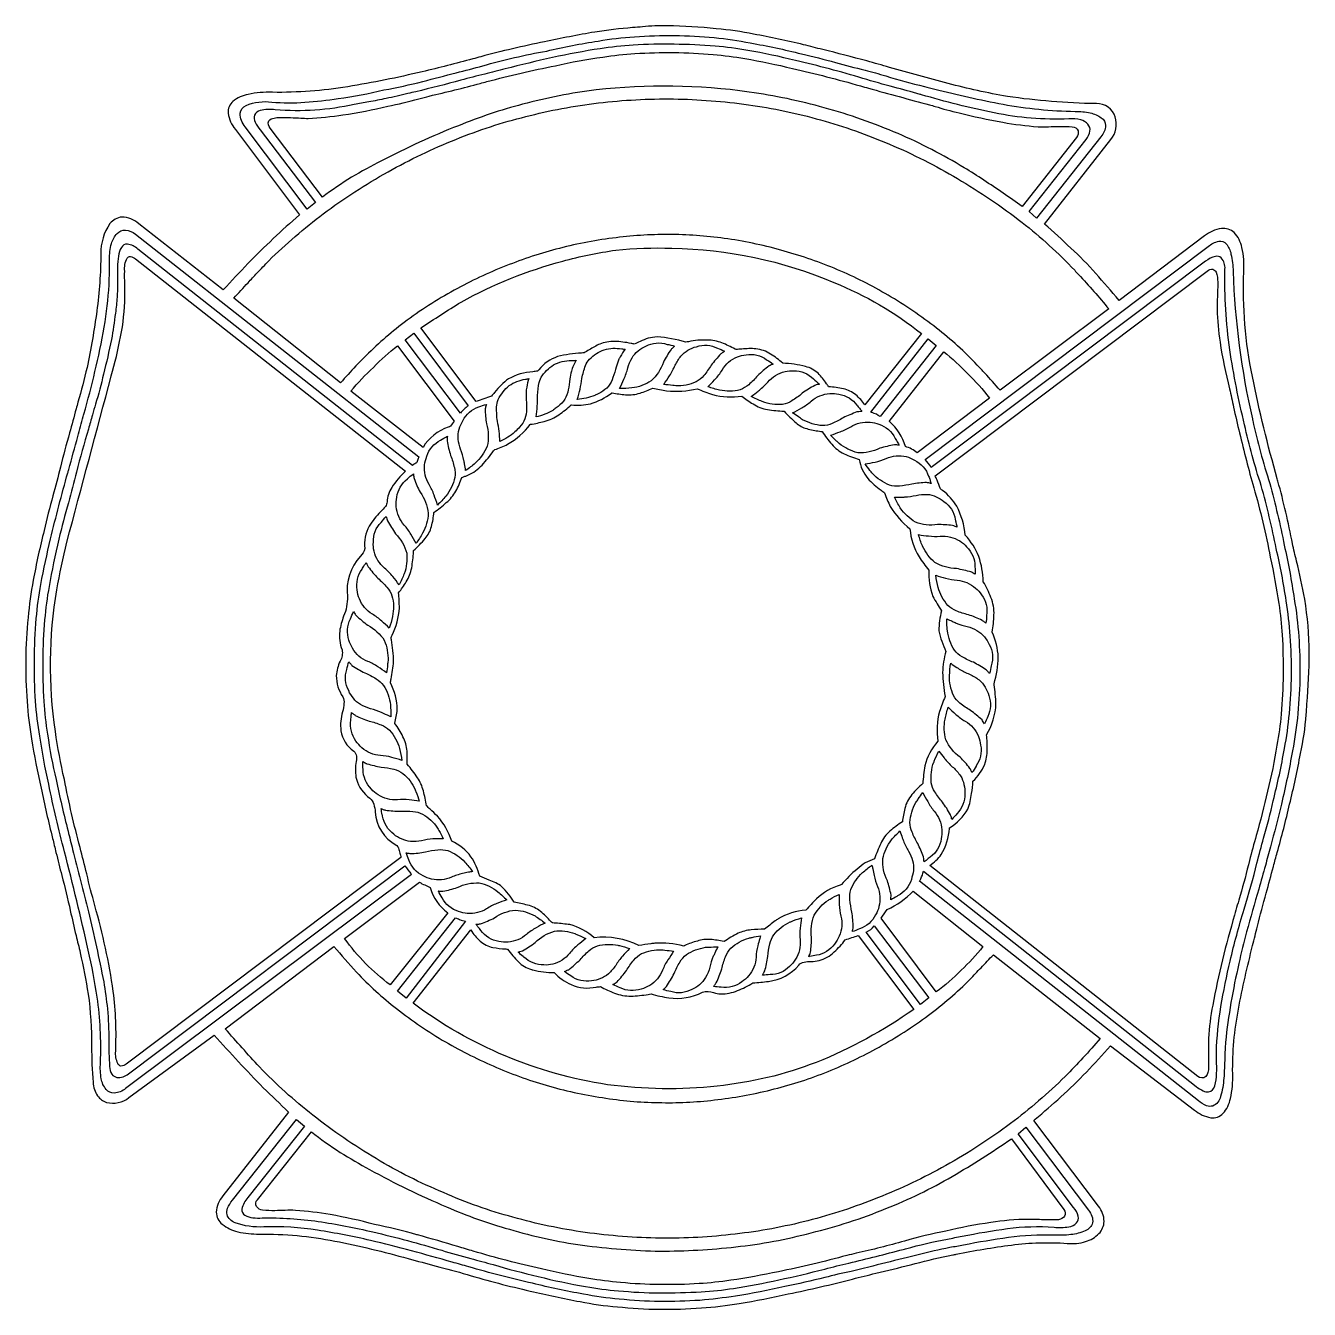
# Model space of a CAD drawing. Extents: x -4 to 118, y -79 to 10.
# Drawn here: x 52.7 to 59.9, y -52.08 to -44.88 of the extents above; entities that cross this region are included whole.
import ezdxf

# ---------------------------------------------------------------- set-up
doc = ezdxf.new("R2010")
doc.units = 0
doc.header["$MEASUREMENT"] = 0

msp = doc.modelspace()

# ---------------------------------------------------------------- linework, layer by layer
for points in [[(59.8747, -48.0966, 0.016819), (59.829, -47.8831, -0.003862), (59.8063, -47.7852, 0.019124), (59.7247, -47.4348, 0.000009), (59.7213, -47.4223, -0.019395), (59.5812, -46.8478, -0.059457), (59.5327, -46.2606, 0.073508), (59.5226, -46.1239, 0.144162), (59.479, -46.0408, 0.223286), (59.4073, -46.0174, 0.133822), (59.3131, -46.0596), (58.8337, -46.4208, 0.00635), (58.7029, -46.2696, 0.024005), (58.5637, -46.1274, 0.004819), (58.4149, -45.9924), (58.7875, -45.519, 0.247701), (58.8123, -45.3919, 0.329427), (58.7071, -45.3174, 0.000004), (58.7022, -45.3172, -0.031211), (58.2073, -45.2772, -0.019978), (57.8745, -45.2044, -0.006652), (57.546, -45.114, 0.001), (57.4189, -45.078, 0.006822), (57.1714, -45.0138, -0.00079), (57.0637, -44.9868, 0.013043), (56.7841, -44.9274, 0.027688), (56.5747, -44.8974, 0.020355), (56.2993, -44.88, 0.026137), (56.1605, -44.8864, -0.003526), (56.1049, -44.8908, 0.016918), (55.8931, -44.916, 0.011478), (55.6111, -44.9706, 0.015778), (55.2541, -45.054, 0.00052), (55.2083, -45.0663, -0.008057), (54.9247, -45.1386, -0.018384), (54.5069, -45.2223, -0.043552), (54.0847, -45.2538, 0.061182), (53.9488, -45.2651, 0.12868), (53.8634, -45.3048, 0.237428), (53.8368, -45.3711, 0.141389), (53.8771, -45.462), (54.2365, -45.9414, 0.010821), (54.0895, -46.0746, 0.014402), (53.9473, -46.2144, 0.004782), (53.8093, -46.3614), (53.3347, -45.9906, 0.184435), (53.24, -45.9534, 0.212439), (53.1738, -45.9905, 0.158532), (53.1223, -46.1592, -0.032461), (53.1, -46.4803, -0.018708), (53.0449, -46.7982, -0.012245), (52.9942, -46.9918, 0.000452), (52.9837, -47.0298, -0.003867), (52.947, -47.1635, 0.008913), (52.8955, -47.3568, -0.010549), (52.8539, -47.5168, 0.015994), (52.8049, -47.7114, 0.018841), (52.7437, -47.9898, 0.024518), (52.7143, -48.2004, 0.025354), (52.7011, -48.4344, 0.023184), (52.7089, -48.6696, 0.026286), (52.7335, -48.8802, 0.018152), (52.7881, -49.1568, 0.013178), (52.8517, -49.4385, -0.001036), (52.8709, -49.5174, 0.003174), (52.9034, -49.6463, -0.009679), (52.9513, -49.8432, 0.009642), (52.9836, -49.9837, -0.005055), (53.0065, -50.0802, -0.013469), (53.0515, -50.3118, -0.034396), (53.0704, -50.6056, 0.01633), (53.0785, -50.8074, 0.134223), (53.104, -50.8827, 0.162989), (53.1542, -50.9193, 0.235108), (53.2795, -50.8926), (53.7589, -50.5428, 0.010858), (54.0331, -50.8374, 0.0033), (54.1759, -50.9736), (53.8069, -51.4441, 0.171731), (53.7694, -51.5354, 0.219419), (53.8036, -51.6033, 0.113569), (53.8904, -51.645, 0.067631), (54.0109, -51.6577, -0.05054), (54.4345, -51.6973, -0.020371), (54.8455, -51.7951, 0.002071), (55.0026, -51.8372, -0.008247), (55.1767, -51.8851, 0.016865), (55.5313, -51.9775, 0.013189), (55.8103, -52.0369, 0.028803), (56.0197, -52.0657, 0.025247), (56.2549, -52.0801, 0.019572), (56.4907, -52.0723, 0.025546), (56.7025, -52.0471, 0.017097), (56.9785, -51.9937, 0.012921), (57.3385, -51.9103, -0.006061), (57.4689, -51.8781, 0.003154), (57.6637, -51.8305, 0.000704), (57.6904, -51.8235, -0.017517), (57.9007, -51.7747, 0.000068), (57.9202, -51.771, -0.016969), (58.23, -51.7193, -0.051611), (58.5427, -51.7105, 0.097189), (58.6462, -51.6999, 0.127917), (58.7204, -51.6556, 0.187962), (58.7497, -51.5867, 0.168864), (58.7185, -51.5023), (58.3561, -51.0205, -0.000012), (58.3635, -51.0141, 0.004655), (58.5073, -50.889, 0.027996), (58.7857, -50.6022), (59.2573, -50.9628, 0.134632), (59.3485, -51.0053, 0.235456), (59.4166, -50.9817, 0.135944), (59.4584, -50.8976, 0.063996), (59.4709, -50.7588, -0.049661), (59.5031, -50.3962, -0.016371), (59.583, -50.0398, 0.001538), (59.6095, -49.9314, -0.005806), (59.6591, -49.7452, 0.002937), (59.6995, -49.5954, -0.001001), (59.7206, -49.518, 0.012217), (59.7901, -49.2468, 0.016997), (59.8513, -48.963, 0.034638), (59.8831, -48.7446, -0.00046), (59.8873, -48.6849, 0.018753), (59.9008, -48.3977, 0.039806)], [(53.9329, -45.447, -0.1894), (53.9038, -45.3716, -0.2522), (53.9375, -45.3275, -0.134893), (54.0817, -45.3084, 0.041269), (54.2672, -45.3096, 0.017084), (54.4537, -45.2892, 0.023162), (54.7099, -45.2406, 0.016673), (54.9283, -45.1932, -0.003111), (55.1154, -45.1444, 0.006693), (55.2643, -45.105, -0.02533), (55.6231, -45.0222, -0.021972), (55.9123, -44.9664, -0.028768), (56.1157, -44.9424, -0.022617), (56.3395, -44.9352, -0.018909), (56.5633, -44.9472, -0.031289), (56.7649, -44.9766, -0.016344), (57.0523, -45.0378, -0.010591), (57.2426, -45.0864, 0.01096), (57.4087, -45.129, -0.010648), (57.5246, -45.1617, 0.013273), (57.7417, -45.2214, -0.00034), (57.7995, -45.2354, 0.015464), (58.1828, -45.3204, 0.042346), (58.5871, -45.3606, -0.055478), (58.6722, -45.3696, -0.105749), (58.7337, -45.3961, -0.233305), (58.7581, -45.4404, -0.172979), (58.7317, -45.5028), (58.3711, -45.9588), (58.3291, -45.9216), (58.6489, -45.5178, 0.14087), (58.6705, -45.471, 0.208673), (58.6592, -45.433, 0.148483), (58.6183, -45.4085, 0.086012), (58.5511, -45.4026, -0.062055), (58.1331, -45.3693, -0.02049), (57.7249, -45.2672, 0.000006), (57.7177, -45.2652, 0.001502), (57.5708, -45.225, -0.005687), (57.3967, -45.1764, 0.021176), (57.0187, -45.0762, 0.024001), (56.7523, -45.0192, 0.02893), (56.5681, -44.9952, 0.021954), (56.3383, -44.9844, 0.025628), (56.1085, -44.9898, 0.020636), (55.9225, -45.009, 0.014985), (55.6561, -45.0588, 0.008132), (55.3901, -45.1227, -0.001965), (55.2757, -45.1512, 0.005459), (55.1416, -45.1862, -0.009363), (54.8893, -45.2502, 0.002573), (54.8446, -45.261, -0.014124), (54.7225, -45.2886, -0.012796), (54.6247, -45.3073, 0.007232), (54.5437, -45.3222, -0.073179), (54.1009, -45.3522, 0.087562), (54.0163, -45.3557, 0.256879), (53.9838, -45.3813, 0.181813), (53.9886, -45.4204, 0.059652), (54.0157, -45.4644), (54.3259, -45.8718), (54.2797, -45.909)], [(58.2907, -45.8946, 0.012113), (58.0747, -45.7464, 0.016967), (57.9649, -45.6768, 0.034314), (57.5941, -45.4854, 0.034283), (57.1801, -45.3408, 0.033447), (56.7595, -45.252, 0.062534), (55.9009, -45.2406, 0.036038), (55.4881, -45.321, 0.033381), (55.1281, -45.441, 0.028016), (54.6961, -45.639, 0.016009), (54.5287, -45.7302, 0.026867), (54.3649, -45.8424), (54.0727, -45.4548, -0.31591), (54.0649, -45.4134, -0.181836), (54.0944, -45.398, -0.049603), (54.1261, -45.3948, -0.016727), (54.2451, -45.3985, 0.010887), (54.2857, -45.4002, 0.023285), (54.4807, -45.381, 0.020986), (54.7315, -45.3318, 0.024121), (54.9056, -45.2904, -0.010496), (54.9649, -45.2748, 0.008698), (55.251, -45.2036, -0.000601), (55.2883, -45.1938, -0.017634), (55.6717, -45.105, -0.024934), (55.9387, -45.0564, -0.022065), (56.1181, -45.036, -0.016662), (56.3371, -45.0312, -0.025234), (56.5567, -45.042, -0.025547), (56.7349, -45.0648, -0.019292), (57.0019, -45.12, -0.015231), (57.3829, -45.2178, -0.000387), (57.4283, -45.2305, 0.003822), (57.7711, -45.324, -0.002712), (57.8015, -45.3329, 0.021371), (57.9361, -45.3684, 0.01842), (58.1809, -45.4218, 0.025419), (58.3795, -45.447, 0.008549), (58.4971, -45.4452, 0.000016), (58.4971, -45.4452), (58.4971, -45.4452, -0.017018), (58.5715, -45.447, -0.276025), (58.6039, -45.4693, -0.246033), (58.5949, -45.5064)], [(53.9983, -46.2678, -0.006898), (54.0312, -46.2334, 0.00665), (54.0643, -46.1988, -0.033127), (54.3703, -45.9354, -0.034886), (54.7333, -45.7002, -0.035606), (55.1143, -45.5178, -0.037221), (55.5061, -45.39, -0.034098), (55.9135, -45.3132, -0.031682), (56.3341, -45.291, -0.032179), (56.7547, -45.324, -0.03533), (57.1597, -45.4086, -0.033217), (57.5467, -45.5454, -0.035449), (57.9271, -45.7374, -0.031631), (58.2901, -45.9834, -0.036664), (58.5847, -46.2522, 0.002394), (58.6064, -46.2759, -0.01682), (58.7761, -46.4688), (58.1659, -46.9248, 0.007873), (58.0807, -46.8288, 0.021103), (58.0381, -46.7838, 0.040298), (57.8101, -46.5768, 0.033876), (57.5383, -46.392, 0.03421), (57.2545, -46.2486, 0.031535), (56.9551, -46.1442, 0.032672), (56.6389, -46.0758, 0.03379), (56.3251, -46.0512, 0.033831), (56.0125, -46.0692, 0.033937), (55.6945, -46.1292, 0.032337), (55.3939, -46.2276, 0.032592), (55.1047, -46.3638, 0.03617), (54.8239, -46.545, 0.036753), (54.5977, -46.743, 0.007269), (54.5743, -46.7664, -0.007549), (54.5521, -46.7886, -0.004977), (54.4663, -46.8834), (53.8687, -46.4088, -0.008214), (53.9483, -46.3217, 0.003151)], [(53.2615, -50.841, -0.154903), (53.1978, -50.8677, -0.231177), (53.1516, -50.8464, -0.126419), (53.125, -50.7865, -0.068351), (53.1205, -50.697, 0.026091), (53.1193, -50.508, 0.032647), (53.1013, -50.3292, 0.026047), (53.0515, -50.0664, 0.008848), (52.9183, -49.5132, -0.013791), (52.8301, -49.1346, -0.018666), (52.7803, -48.8652, -0.028779), (52.7563, -48.669, -0.01974), (52.7497, -48.4386, -0.017359), (52.7605, -48.2046, -0.026417), (52.7863, -48.0138, -0.014225), (52.8409, -47.7588, -0.011671), (52.9372, -47.3882, 0.000028), (52.9423, -47.37, 0.004214), (52.9932, -47.1835, -0.00181), (53.0233, -47.0718, -0.00005), (53.0271, -47.0582, 0.015936), (53.0893, -46.8204, 0.01836), (53.1415, -46.5708, 0.018698), (53.1691, -46.3332, 0.004885), (53.1715, -46.1916, -0.077207), (53.1822, -46.1024, -0.127461), (53.2141, -46.0459, -0.205101), (53.2607, -46.0268, -0.163972), (53.3161, -46.05), (54.9067, -47.2986, -0.010498), (54.9031, -47.3075, 0.05713), (54.8953, -47.3304, -0.004207), (54.889, -47.3341, 0.04578), (54.8701, -47.3466), (53.3299, -46.1328, 0.149445), (53.2717, -46.1055, 0.276923), (53.2374, -46.124, 0.104647), (53.2209, -46.1723, 0.037733), (53.2165, -46.2348), (53.2165, -46.32, -0.015516), (53.2135, -46.4028, -0.028613), (53.2039, -46.4928, -0.018786), (53.1817, -46.6404, -0.013703), (53.1373, -46.8348, -0.018857), (53.0926, -47.0038, 0.002288), (53.0755, -47.0634, -0.001724), (53.0526, -47.1426, 0.010584), (52.9861, -47.3838, -0.007901), (52.9405, -47.5557, 0.011272), (52.8871, -47.7606, 0.020205), (52.8325, -48.0258, 0.029469), (52.8073, -48.2118, 0.019838), (52.7965, -48.4392, 0.017668), (52.8025, -48.6702, 0.029495), (52.8235, -48.8544, 0.023494), (52.8715, -49.1088, 0.012476), (52.9385, -49.3975, -0.001558), (52.9639, -49.5, -0.002439), (53.0533, -49.8504, -0.009514), (53.1385, -50.2434, -0.020775), (53.1589, -50.3952, -0.027534), (53.1666, -50.5704, 0.018839), (53.1715, -50.7174, 0.1376), (53.1848, -50.7615, 0.19367), (53.2117, -50.7793, 0.211967), (53.2777, -50.7588), (54.8281, -49.593, 0.02077), (54.8615, -49.6364, -0.001611), (54.8653, -49.641)], [(57.4081, -47.0076, 0.066096), (57.357, -46.9508, 0.12049), (57.2875, -46.917, 0.030477), (57.2047, -46.905, -0.003759), (57.1928, -46.8883, 0.051311), (57.1455, -46.83, 0.136593), (57.0751, -46.7922, 0.049673), (56.9473, -46.773, 0.041462), (56.8794, -46.7218, 0.112593), (56.7967, -46.6926, 0.044195), (56.7173, -46.6941, -0.001351), (56.6851, -46.6962, -0.000159), (56.6802, -46.6937, 0.030334), (56.6064, -46.6596, 0.089294), (56.5237, -46.6434, 0.062609), (56.4181, -46.6528, -0.001634), (56.4031, -46.6554, 0.056617), (56.2423, -46.6254, 0.106288), (56.1469, -46.652, -0.012547), (56.1145, -46.6656, -0.001724), (56.0967, -46.6624, 0.046873), (56.0035, -46.6512, 0.088788), (55.9207, -46.6656, 0.036962), (55.8615, -46.6981, -0.010624), (55.8325, -46.7154, -0.000413), (55.8191, -46.7165, 0.055191), (55.6837, -46.7364, 0.142468), (55.5798, -46.81, -0.000845), (55.5727, -46.8174, -0.003464), (55.5457, -46.8213, 0.111969), (55.4095, -46.8612, 0.084574), (55.3313, -46.937, -0.005766), (55.3135, -46.9584, 0.028741), (55.2283, -46.9884), (54.9181, -46.5756, -0.013886), (55.1431, -46.4304, -0.061501), (55.7131, -46.2006, -0.0314), (56.0111, -46.1391, -0.033929), (56.3251, -46.128, -0.096425), (57.2335, -46.32, -0.07187), (57.7261, -46.6074)], [(59.8363, -48.7374, -0.024), (59.8063, -48.9474, -0.016781), (59.7439, -49.2462, -0.011344), (59.6823, -49.4868, 0.002116), (59.6545, -49.59, -0.002444), (59.6169, -49.7232, 0.002876), (59.5492, -49.9634, 0.019963), (59.5057, -50.1402, 0.030557), (59.4307, -50.5818, 0.016883), (59.4266, -50.6695, -0.01426), (59.4213, -50.7844, -0.058846), (59.4031, -50.8861, -0.240371), (59.3596, -50.9398, -0.159243), (59.3244, -50.9378, -0.083005), (59.2783, -50.9106), (57.7147, -49.6794, -0.009794), (57.7213, -49.6647, 0.070119), (57.7363, -49.6224), (59.2657, -50.8296, 0.065283), (59.3058, -50.8549, 0.132012), (59.3355, -50.8605, 0.295073), (59.3699, -50.8269, 0.073441), (59.3808, -50.7575, 0.017641), (59.3804, -50.6807, -0.010291), (59.3797, -50.6406, -0.035265), (59.4051, -50.3813, -0.015616), (59.4565, -50.1264, -0.017384), (59.5354, -49.836, 0.013944), (59.6071, -49.5768, -0.006955), (59.6447, -49.4367, 0.016066), (59.6983, -49.227, 0.019766), (59.7613, -48.9348, 0.027858), (59.7889, -48.738, 0.027327), (59.8003, -48.5202, 0.023146), (59.7937, -48.3042, 0.025189), (59.7709, -48.1062, 0.020369), (59.7151, -47.8128, 0.018396), (59.6311, -47.46, -0.024149), (59.5375, -47.118, -0.022954), (59.455, -46.6978, -0.040659), (59.4277, -46.2456, 0.198548), (59.407, -46.1821, 0.235731), (59.3738, -46.1741, 0.115612), (59.3191, -46.2018), (57.7789, -47.3574, 0.071626), (57.7453, -47.3142), (59.3335, -46.1184, -0.121574), (59.3931, -46.0893, -0.259018), (59.4352, -46.1038, -0.126356), (59.4614, -46.1607, -0.046569), (59.4733, -46.2588, 0.047096), (59.5813, -47.0856, -0.000015), (59.5834, -47.0944, 0.024094), (59.6791, -47.448, -0.018117), (59.7601, -47.7942, -0.019316), (59.8159, -48.0954, -0.028147), (59.8411, -48.306, -0.021078), (59.8483, -48.5214, -0.018923)], [(53.1925, -50.2968, 0.032355), (53.0887, -49.8144, -0.009499), (53.0433, -49.638, 0.0055), (53.0059, -49.4892, -0.017101), (52.9177, -49.1088, -0.022686), (52.8679, -48.8382, -0.07988), (52.8757, -48.0438, -0.016486), (52.9315, -47.7768, 0.000901), (53.1808, -46.8455), (53.1811, -46.8444, 0.018719), (53.2335, -46.6247, 0.046976), (53.2567, -46.4004, -0.003178), (53.2561, -46.2564, -0.140108), (53.2693, -46.1836, -0.276616), (53.2882, -46.1748, -0.136101), (53.3173, -46.1886), (54.8317, -47.379, 0.069253), (54.7548, -47.4703, 0.14569), (54.7279, -47.5512, -0.180133), (54.7182, -47.5764, -0.030458), (54.6912, -47.6069, 0.066277), (54.6282, -47.6874, 0.155686), (54.6031, -47.8128, -0.162104), (54.5783, -47.8563, 0.219698), (54.5053, -48.0822, -0.108316), (54.4843, -48.1923, 0.055447), (54.4621, -48.2767, 0.120062), (54.4753, -48.3804, -0.186054), (54.4642, -48.4449, 0.09328), (54.4433, -48.5256, 0.147329), (54.4795, -48.645, -0.158575), (54.4863, -48.6816, -0.035132), (54.4781, -48.7286, 0.092114), (54.4686, -48.8347, 0.19943), (54.5407, -48.9492, -0.213528), (54.5556, -48.9781, -0.053526), (54.5534, -49.018, 0.099116), (54.5556, -49.1064, 0.161437), (54.6319, -49.2138, -0.152278), (54.6535, -49.2467, -0.043303), (54.662, -49.2907, 0.262425), (54.7789, -49.476, -0.181565), (54.7919, -49.493, -0.03524), (54.7998, -49.5213, 0.014899), (54.8059, -49.5456), (53.2651, -50.7042, -0.188977), (53.2355, -50.7154, -0.247126), (53.2171, -50.7013, -0.117092), (53.2057, -50.6322, 0.041528)], [(59.4001, -46.6554, 0.024528), (59.4529, -46.9164, -0.005439), (59.476, -47.019, 0.008315), (59.5093, -47.1642, 0.009912), (59.5891, -47.4714, -0.025067), (59.6815, -47.8614), (59.6815, -47.8614, -0.017328), (59.7295, -48.1218, -0.020236), (59.7487, -48.2976, -0.018372), (59.7535, -48.519, -0.022418), (59.7427, -48.7422, -0.029318), (59.7187, -48.9162, -0.028158), (59.6659, -49.1742, -0.01525), (59.6029, -49.4225, 0.004914), (59.5651, -49.563, -0.011641), (59.5127, -49.758, 0.004009), (59.4817, -49.8684, 0.025832), (59.3587, -50.3742, 0.034242), (59.3353, -50.5602, -0.000331), (59.3353, -50.5669, 0.00302), (59.3353, -50.724, -0.190324), (59.3197, -50.775, -0.36446), (59.2753, -50.7738), (57.7723, -49.5906, 0.071729), (57.8365, -49.5294, 0.110068), (57.8823, -49.3828, -0.000032), (57.8827, -49.38, 0.116502), (57.9853, -49.2738, 0.063213), (58.0062, -49.1875, 0.022682), (58.0141, -49.1178, 0.090824), (58.0801, -49.0242, 0.084277), (58.0947, -48.942, 0.029286), (58.0909, -48.858, 0.127518), (58.1431, -48.6834, 0.023191), (58.1332, -48.5779, -0.000085), (58.1323, -48.5712, 0.063331), (58.1563, -48.4224, 0.089513), (58.1221, -48.2814, 0.037484), (58.132, -48.1852, 0.113075), (58.1149, -48.0876, 0.048956), (58.0717, -47.9988, 0.067339), (58.0477, -47.8578, 0.087498), (57.9709, -47.7384, 0.098742), (57.9229, -47.5752, 0.101486), (57.8442, -47.488, -0.002034), (57.8317, -47.4774, 0.01976), (57.8125, -47.4288, -0.003702), (57.8023, -47.4042), (59.3281, -46.2564, -0.200076), (59.3602, -46.2465, -0.239306), (59.3776, -46.2624, -0.089539), (59.3871, -46.319, 0.007112), (59.3875, -46.3278, 0.000057), (59.3875, -46.3278, 0.004351), (59.3833, -46.4706, 0.027887)], [(55.1821, -47.0118, 0.042107), (55.1395, -47.0526), (54.8287, -46.6428), (54.8779, -46.6044)], [(57.4411, -47.0472), (57.7621, -46.6356), (57.8083, -46.6734), (57.4939, -47.0724, 0.068334), (57.4492, -47.0504, -0.001798)], [(55.1041, -47.0982, 0.016712), (55.0843, -47.127, -0.019512), (55.0715, -47.1319, 0.179238), (54.9295, -47.2458), (54.5251, -46.9302, -0.028322), (54.6511, -46.7964, -0.037561), (54.7873, -46.6752)], [(56.0275, -46.7514, 0.04046), (56.0137, -46.7946, -0.018627), (55.9945, -46.8528, -0.213455), (55.9261, -46.9368, -0.027985), (55.8982, -46.9512, 0.000867), (55.8931, -46.9536, -0.085492), (55.7947, -46.9764, 0.048564), (55.8205, -46.8582, -0.036693), (55.8409, -46.7868, -0.098306), (55.8637, -46.7514, -0.050834), (55.9021, -46.7196, -0.085497), (55.9465, -46.698, -0.115438), (56.0438, -46.6927, 0.002574), (56.0635, -46.6944, 0.048966), (56.0359, -46.7367, -0.002091)], [(56.3209, -46.6956, 0.040687), (56.2783, -46.7682, -0.122007), (56.2093, -46.8726, -0.115124), (56.1007, -46.9122, -0.028173), (56.0317, -46.9146, 0.034388), (56.0563, -46.8624, 0.05154), (56.0779, -46.8, -0.047594), (56.102, -46.743, -0.091501), (56.1355, -46.704, -0.074661), (56.1799, -46.6776, -0.212794), (56.2981, -46.6674, -0.053022), (56.3401, -46.6776, 0.000377), (56.3331, -46.6842, -0.00344)], [(56.5993, -46.7214, 0.026296), (56.5459, -46.785, -0.036321), (56.504, -46.8428, -0.097391), (56.4607, -46.878, -0.125462), (56.3473, -46.8996, 0.005848), (56.3305, -46.8978, -0.016301), (56.2795, -46.8918, 0.015721), (56.3125, -46.8438, 0.035836), (56.3437, -46.785, -0.048014), (56.3759, -46.7332, -0.09164), (56.4157, -46.6998, -0.081797), (56.4631, -46.6806, -0.206229), (56.5808, -46.6888, 0.000003), (56.5813, -46.689, -0.031509), (56.6209, -46.7058, -0.002033), (56.6142, -46.7104, 0.033892)], [(56.8705, -46.7886, 0.027957), (56.8063, -46.8432, -0.039982), (56.7564, -46.8938, -0.092665), (56.7079, -46.9224, -0.113741), (56.5933, -46.9242, -0.031424), (56.5279, -46.905, 0.015929), (56.564, -46.8674, -0.003332), (56.5675, -46.8636, 0.056233), (56.6071, -46.8114, -0.167263), (56.6929, -46.7376, -0.076479), (56.7415, -46.7268, -0.21953), (56.8567, -46.7544, -0.053313), (56.8939, -46.7778, 0.036816)], [(57.7015, -47.2758, 0.101112), (57.6349, -47.2404, 0.141997), (57.5461, -47.1004, -0.010187), (57.5449, -47.0994), (57.8503, -46.7088, -0.029971), (57.9845, -46.8325, -0.042634), (58.1065, -46.9692)], [(55.5637, -47.0748, 0.043361), (55.5715, -46.9536, -0.04515), (55.5817, -46.881, -0.081945), (55.5979, -46.8432, -0.072457), (55.6327, -46.8048, -0.077888), (55.6723, -46.7772, -0.115685), (55.7753, -46.7575, 0.001072), (55.7887, -46.7568, 0.061865), (55.7617, -46.818, 0.025532), (55.7533, -46.8618, -0.028976), (55.7437, -46.9224, -0.201221), (55.6867, -47.0166, -0.017733), (55.6663, -47.0313, 0.002938), (55.6573, -47.0376, -0.076334)], [(55.5085, -46.968, 0.001449), (55.5089, -46.9801, -0.02303), (55.5091, -47.0304, -0.213928), (55.4713, -47.1312, 0.000034), (55.4705, -47.1321, -0.033663), (55.4449, -47.1588, -0.081064), (55.3603, -47.2122, 0.045444), (55.3471, -47.099, -0.000721), (55.3459, -47.0922, -0.033123), (55.3423, -47.0184, -0.057233), (55.3513, -46.9776, -0.043537), (55.3783, -46.9338, -0.064655), (55.4131, -46.899, -0.119928), (55.5043, -46.8633, 0.002697), (55.5235, -46.8588, 0.065185), (55.5111, -46.9079, -0.002039), (55.5085, -46.923, 0.040017)], [(57.1273, -46.8978, 0.025381), (57.0559, -46.9422, -0.04236), (56.9984, -46.9841, -0.092447), (56.9467, -47.004, -0.112175), (56.8321, -46.9884, -0.008165), (56.7703, -46.9602, -0.004129), (56.7982, -46.9389, 0.006026), (56.8165, -46.9248, 0.038005), (56.8639, -46.8792, -0.161153), (56.9599, -46.8192, -0.064707), (57.0097, -46.8162, -0.212405), (57.1195, -46.8612, -0.018989), (57.1531, -46.8906, -0.006395), (57.1423, -46.8934, 0.028863)], [(57.7117, -47.8584, 0.04157), (57.7669, -47.9334, 0.097763), (57.7897, -48.081, 0.025327), (57.8383, -48.162, 0.069093), (57.8233, -48.2742, 0.070333), (57.8629, -48.3894, 0.062924), (57.8437, -48.5088, 0.040295), (57.8581, -48.6432, 0.019388), (57.8257, -48.7272, 0.090421), (57.8167, -48.894, 0.112175), (57.7435, -49.032, 0.018459), (57.7327, -49.131, 0.037541), (57.6717, -49.1928, 0.116442), (57.6319, -49.2702, 0.037985), (57.6187, -49.3452, 0.035047), (57.5484, -49.398, 0.108741), (57.4969, -49.467, 0.032381), (57.4627, -49.5534, 0.108733), (57.3643, -49.6104, 0.041187), (57.2767, -49.6974, -0.000219), (57.2701, -49.7001, 0.111334), (57.1363, -49.7778, 0.032593), (57.0775, -49.8414, 0.121661), (56.9209, -49.89, -0.001342), (56.9049, -49.9019, 0.020454), (56.8453, -49.9482, 0.028931), (56.7699, -49.9515, 0.084703), (56.6971, -49.971, 0.021897), (56.6179, -50.0172, 0.036667), (56.5407, -50.0058, 0.104511), (56.4685, -50.0142, 0.040704), (56.3972, -50.0401, -0.000287), (56.3917, -50.0424, 0.077523), (56.2291, -50.0268, -0.002097), (56.2065, -50.0298, 0.020284), (56.1409, -50.04, 0.149848), (55.8895, -49.9962, 0.121969), (55.7521, -49.9224, -0.001269), (55.7343, -49.9203, 0.021322), (55.6549, -49.9128, -0.000873), (55.6466, -49.9041, 0.036899), (55.588, -49.8482, 0.119242), (55.5163, -49.8132, 0.04107), (55.4407, -49.797, 0.068838), (55.3713, -49.7094, 0.085075), (55.3012, -49.6729, -0.009676), (55.2475, -49.6506, 0.081155), (55.1984, -49.5411, 0.127772), (55.0909, -49.4544, 0.103505), (55.0105, -49.314, 0.009905), (54.9691, -49.2748, -0.002383), (54.9487, -49.2558, 0.029731), (54.9316, -49.1718, 0.084984), (54.8983, -49.098, 0.035472), (54.8413, -49.023, 0.006148), (54.8407, -48.9843, -0.006048), (54.8401, -48.9492, 0.10487), (54.8168, -48.8683, 0.031038), (54.7717, -48.7935, -0.000005), (54.7711, -48.7926, 0.030906), (54.7849, -48.717, 0.12102), (54.7465, -48.5658, -0.001741), (54.7506, -48.544, 0.033197), (54.7645, -48.4464, 0.038099), (54.752, -48.3253, -0.000454), (54.7501, -48.3126, -0.000823), (54.7556, -48.2995, 0.101701), (54.7975, -48.1458, 0.010234), (54.7927, -48.0606, 0.037047), (54.8353, -47.9994, 0.102328), (54.8659, -47.9211, 0.029806), (54.8761, -47.8319, -0.000207), (54.8767, -47.8242, 0.040703), (54.9409, -47.7564, 0.120101), (54.9768, -47.6895, 0.048106), (54.9907, -47.61, 0.028576), (55.0603, -47.5554, 0.09417), (55.1138, -47.4902, 0.038141), (55.1479, -47.4138, -0.008864), (55.165, -47.4074, 0.011113), (55.1815, -47.4012, 0.102177), (55.2605, -47.3443, 0.029849), (55.3256, -47.2656, -0.000283), (55.3315, -47.2578, 0.036142), (55.4041, -47.2278, 0.103613), (55.5307, -47.1162, -0.000019), (55.5328, -47.1159, 0.031834), (55.6099, -47.0994, 0.088752), (55.6913, -47.0626, 0.030459), (55.7611, -47.0075, -0.00001), (55.7623, -47.0064, 0.093165), (55.8685, -47.0004, 0.085684), (55.9869, -46.9414, -0.000084), (55.9903, -46.9392, 0.025932), (56.0659, -46.9506, 0.094711), (56.1467, -46.9409, 0.03375), (56.2177, -46.9128, 0.02313), (56.2957, -46.9278, 0.084067), (56.4673, -46.9164, 0.019682), (56.5531, -46.9494, 0.099126), (56.7175, -46.9578, 0.03412), (56.7805, -47.0016, 0.103277), (56.8617, -47.033, 0.032776), (56.9545, -47.0424, 0.020086), (57.0223, -47.1084, 0.115108), (57.0816, -47.1403, 0.034004), (57.1536, -47.1547, -0.001106), (57.1681, -47.157, 0.028342), (57.2221, -47.2278, 0.10653), (57.2911, -47.2808, 0.037923), (57.3763, -47.3136, 0.133594), (57.4241, -47.4194, 0.058928), (57.4987, -47.4857, -0.003999), (57.5185, -47.5008, 0.02935), (57.5503, -47.577, 0.088618), (57.6607, -47.7018, 0.115766)], [(57.2107, -46.9428, -0.050272), (57.2623, -46.9476, -0.198672), (57.3637, -47.0088, 0.008133), (57.3772, -47.0258, -0.010009), (57.3913, -47.0436, -0.000544), (57.3831, -47.0443, 0.009554), (57.3649, -47.046, -0.001291), (57.3626, -47.0469, 0.022195), (57.2869, -47.079, -0.039373), (57.2237, -47.1116, -0.094786), (57.1699, -47.1234, -0.103091), (57.0589, -47.0904, 0.014959), (57.0356, -47.0746, -0.015405), (57.0025, -47.052, 0.030301), (57.0535, -47.0232, 0.064655), (57.1063, -46.986, -0.148812)], [(55.2859, -47.1132, -0.119709), (55.2895, -47.2392, -0.102421), (55.2229, -47.3334, -0.030736), (55.1683, -47.3754, 0.009848), (55.1625, -47.3383, -0.010663), (55.1593, -47.3184, 0.038147), (55.1401, -47.2554, -0.159089), (55.1323, -47.1426, -0.05203), (55.1527, -47.0958, -0.203623), (55.2427, -47.0184, -0.028538), (55.2847, -47.004, 0.03094), (55.2791, -47.0246, -0.001184), (55.2781, -47.0292, 0.038872)], [(57.3679, -47.2752, -0.113059), (57.2641, -47.2242, 0.013643), (57.2489, -47.2097, -0.026632), (57.2155, -47.1768, 0.019053), (57.2701, -47.1576, 0.046855), (57.3283, -47.13, -0.163583), (57.4381, -47.1042, -0.056782), (57.4867, -47.1156, -0.202383), (57.5779, -47.1948, 0.004728), (57.5852, -47.2073, -0.018724), (57.5995, -47.2326, 0.029558), (57.5737, -47.2314), (57.5737, -47.2314, 0.031629), (57.4915, -47.2506, -0.13023)], [(55.0843, -47.2902, -0.034682), (55.1052, -47.3585, -0.096635), (55.1077, -47.4138, -0.122695), (55.0579, -47.5188, -0.03906), (55.0105, -47.5686, 0.023077), (54.9913, -47.5128, 0.067924), (54.9631, -47.454, -0.159226), (54.9385, -47.3436, -0.056844), (54.9505, -47.295, -0.198915), (55.0285, -47.2044, -0.026929), (55.0663, -47.1828), (55.0663, -47.1828, 0.031078), (55.0651, -47.2092), (55.0651, -47.2092, 0.032958)], [(57.7543, -47.4426, 0.022773), (57.6721, -47.451, -0.038755), (57.6015, -47.4626, -0.094257), (57.5461, -47.4576, -0.104052), (57.4501, -47.3916, 0.017645), (57.4366, -47.3746, -0.028852), (57.4087, -47.3382, 0.020855), (57.4651, -47.3274, 0.060641), (57.5275, -47.307, -0.153987), (57.6397, -47.2974, -0.075071), (57.6859, -47.3178, -0.20117), (57.7657, -47.4072, -0.004478), (57.7732, -47.428, 0.005626), (57.7807, -47.4486, 0.026475), (57.7624, -47.4442, -0.004256)], [(54.9589, -47.6148, -0.119793), (54.9271, -47.727, -0.025314), (54.8905, -47.784, 0.022595), (54.8617, -47.733, 0.056963), (54.8239, -47.6808, -0.157537), (54.7789, -47.577, -0.069431), (54.7825, -47.5254, -0.198598), (54.8419, -47.4222, -0.047881), (54.8761, -47.3946, -0.000279), (54.8764, -47.398, 0.052987), (54.8797, -47.4198, 0.039885), (54.9133, -47.4972, -0.12581)], [(57.8083, -47.5224, -0.082899), (57.8509, -47.5488, -0.206497), (57.9151, -47.6496, 0.005502), (57.9188, -47.6669, -0.013584), (57.9241, -47.6928, -0.006651), (57.9145, -47.689, 0.036049), (57.8995, -47.6838, 0.038909), (57.8155, -47.6784, -0.131604), (57.6913, -47.6646, -0.109091), (57.6067, -47.5848, -0.023435), (57.5737, -47.5248, 0.02102), (57.6267, -47.5238, -0.004125), (57.6313, -47.5236, 0.046117), (57.6955, -47.5146, -0.057227), (57.7573, -47.5088, -0.098293)], [(54.6511, -47.7768, -0.216595), (54.6949, -47.6664, -0.018532), (54.7231, -47.6328, 0.008215), (54.727, -47.6462, -0.014421), (54.7303, -47.658, 0.024741), (54.7753, -47.7294, -0.126952), (54.8383, -47.8392, -0.111162), (54.8239, -47.9538, -0.02306), (54.7957, -48.0162, 0.026614), (54.7597, -47.97, 0.053385), (54.7141, -47.9232, -0.156961), (54.6547, -47.8278, -0.07213)], [(58.0261, -47.9574, 0.03257), (58.0053, -47.9449, -0.000096), (58.0039, -47.9442, 0.02541), (57.9223, -47.9256, -0.12126), (57.8011, -47.892, -0.101909), (57.7315, -47.7996, 0.000241), (57.7308, -47.7979, -0.032783), (57.7087, -47.7348, 0.033523), (57.7651, -47.742, 0.068239), (57.8305, -47.7432, -0.158068), (57.9397, -47.7702, -0.088163), (57.9787, -47.8038, -0.21172), (58.0249, -47.913, 0.000187), (58.0252, -47.9163, -0.04004)], [(54.6763, -47.9796, -0.038434), (54.7274, -48.0296, -0.098884), (54.7555, -48.0774, -0.123434), (54.7579, -48.1938, -0.03452), (54.7405, -48.2592, 0.015535), (54.6979, -48.2196, 0.042873), (54.6457, -48.1806, -0.16308), (54.5725, -48.0948, -0.087205), (54.5605, -48.045, -0.206107), (54.5875, -47.9286, -0.017208), (54.6017, -47.9051, 0.006828), (54.6103, -47.8914, 0.018691), (54.6182, -47.9075, -0.006987), (54.6223, -47.9154, 0.027291)], [(58.0903, -48.1884, -0.054643), (58.0861, -48.2316, 0.01973), (58.0706, -48.2195, -0.001401), (58.0657, -48.216, 0.034173), (57.9883, -48.1842, -0.041132), (57.9207, -48.1623, -0.096526), (57.8737, -48.1314, -0.119104), (57.8191, -48.0306, -0.044572), (57.8059, -47.9628, 0.022885), (57.8605, -47.9796, 0.059423), (57.9259, -47.9898, -0.153429), (58.0285, -48.0342, -0.087751), (58.0615, -48.0726, -0.219379)], [(54.6193, -48.243, -0.130378), (54.7123, -48.3276, -0.104492), (54.7333, -48.4416, 0.017158), (54.7306, -48.465, -0.025723), (54.7249, -48.5094, 0.011915), (54.6763, -48.4764, 0.058916), (54.6193, -48.4458, -0.173756), (54.5341, -48.372, -0.080846), (54.5143, -48.3264, -0.210335), (54.5227, -48.2076, -0.029285), (54.5401, -48.1668, 0.02748), (54.5516, -48.1844, -0.001547), (54.5545, -48.1884, 0.028801)], [(58.1065, -48.513, -0.001805), (58.1017, -48.5075, 0.034499), (58.0885, -48.4938, 0.023255), (58.0165, -48.4506, -0.042865), (57.9527, -48.4199, -0.096051), (57.9109, -48.3834, -0.113119), (57.8707, -48.2736, 0.012459), (57.8695, -48.2557, -0.027723), (57.8671, -48.2064, 0.011059), (57.8981, -48.2207, -0.015754), (57.9205, -48.231, 0.048345), (57.9823, -48.2508, -0.158307), (58.0795, -48.3084, -0.065106), (58.1053, -48.351, -0.214807), (58.1167, -48.4698, -0.048829)], [(54.5131, -48.4476, 0.000752), (54.5198, -48.4551, -0.006448), (54.5311, -48.468, 0.031424), (54.6037, -48.5106, -0.038144), (54.6664, -48.5432, -0.093983), (54.7075, -48.5802, -0.116187), (54.7471, -48.6894, 0.009341), (54.748, -48.7072, -0.023685), (54.7495, -48.7572, -0.001123), (54.7416, -48.7535, 0.022063), (54.6967, -48.7332, 0.061182), (54.6355, -48.7116, -0.049465), (54.5785, -48.6874, -0.094716), (54.5395, -48.6528, -0.085239), (54.5125, -48.6096, -0.215858), (54.5029, -48.4908, -0.038952)], [(58.0003, -48.7206, -0.045081), (57.9414, -48.6806, -0.095205), (57.9055, -48.6378, -0.115992), (57.8827, -48.5244, -0.027841), (57.8893, -48.4566, 0.006969), (57.924, -48.4801, -0.004765), (57.9373, -48.489, 0.046877), (57.9955, -48.5172, -0.049538), (58.0485, -48.5495, -0.091598), (58.0825, -48.5898, -0.074198), (58.1029, -48.6366, -0.197835), (58.0975, -48.7548, -0.011161), (58.0795, -48.7956, -0.013964), (58.0717, -48.784, 0.015439), (58.0651, -48.774, 0.025075)], [(54.5251, -48.7758, -0.029799), (54.5274, -48.7454, 0.006362), (54.5287, -48.7332, 0.003501), (54.5366, -48.7388, -0.027047), (54.5497, -48.7488, 0.032837), (54.6277, -48.7806, -0.036476), (54.695, -48.8023, -0.095302), (54.7417, -48.8316, -0.110095), (54.7975, -48.9342, -0.028625), (54.8107, -49.0008, 0.015778), (54.7543, -48.984, 0.055038), (54.6907, -48.9732, -0.165738), (54.5869, -48.9306, -0.056163), (54.5533, -48.8928, -0.19956)], [(57.9415, -48.9828, -0.127534), (57.8617, -48.885, -0.113003), (57.8575, -48.7698, -0.021522), (57.8749, -48.7032, 0.016255), (57.9181, -48.7428, 0.054894), (57.9709, -48.7818, -0.168118), (58.0447, -48.8664, -0.053259), (58.0573, -48.9162, -0.205839), (58.0317, -49.0322, 0.000002), (58.0315, -49.0326, -0.035774), (58.0087, -49.0698, -0.019567), (58.002, -49.0558, 0.013021), (57.9973, -49.0458, 0.036984)], [(57.9685, -49.188, -0.197114), (57.9247, -49.299, -0.013514), (57.8959, -49.332, 0.033294), (57.89, -49.3113, -0.002056), (57.8881, -49.3056, 0.031105), (57.8431, -49.2354, -0.039631), (57.8006, -49.1777, -0.093798), (57.7801, -49.1262, -0.111077), (57.7945, -49.011, 0.001326), (57.7968, -49.0056, -0.022008), (57.8227, -48.9486, 0.016171), (57.8521, -48.9872, -0.006446), (57.8581, -48.9948, 0.053087), (57.9043, -49.0416, -0.052339), (57.9444, -49.088, -0.09586), (57.9637, -49.137, -0.071623)], [(54.6151, -49.02, 0.025209), (54.6949, -49.0386, -0.038089), (54.7654, -49.0509, -0.09494), (54.8161, -49.074, -0.115496), (54.8863, -49.1664, 0.004621), (54.8898, -49.1758, -0.032789), (54.9085, -49.2306, 0.015143), (54.8521, -49.2222, 0.034175), (54.7867, -49.2216, -0.178808), (54.6781, -49.1934, -0.101675), (54.6397, -49.1616, -0.199565), (54.5935, -49.0512, -0.018059), (54.5911, -49.0068, 0.032707), (54.611, -49.018, -0.001128)], [(57.6607, -49.3494, -0.104244), (57.6937, -49.2372, 0.01561), (57.7075, -49.217, -0.020991), (57.7321, -49.1814, 0.032399), (57.7603, -49.2324, 0.055438), (57.7969, -49.2864, -0.16718), (57.8395, -49.3902, -0.069633), (57.8359, -49.4412, -0.205778), (57.7747, -49.5432, 0.003887), (57.7638, -49.5522, -0.019964), (57.7399, -49.5708, -0.002491), (57.7389, -49.5594, 0.008659), (57.7375, -49.5444, -0.00149), (57.7367, -49.5422, 0.027092), (57.7045, -49.4676, -0.03772), (57.6725, -49.4034, -0.092005)], [(54.7663, -49.4154, -0.200621), (54.7027, -49.3134, 0.00137), (54.7011, -49.3063, -0.032611), (54.6949, -49.2714, 0.03905), (54.7105, -49.2776, -0.013322), (54.7189, -49.2804, 0.039646), (54.8023, -49.2858, -0.034791), (54.8732, -49.2872, -0.095379), (54.9265, -49.302, -0.115094), (55.0111, -49.3812, 0.010883), (55.0182, -49.3936, -0.038519), (55.0429, -49.4406, 0.003351), (54.9986, -49.4415, -0.001809), (54.9853, -49.4418, 0.036333), (54.9211, -49.4514, -0.051882), (54.8596, -49.4556, -0.094842), (54.8089, -49.4418, -0.098242)], [(57.5341, -49.6758, -0.128211), (57.5083, -49.5522, -0.113482), (57.5581, -49.4466, -0.026563), (57.6043, -49.3968, 0.016344), (57.618, -49.4352, -0.013365), (57.6241, -49.452, 0.058911), (57.6529, -49.5102, -0.164524), (57.6799, -49.6194, -0.044897), (57.6685, -49.6692, -0.205663), (57.5917, -49.761, 0.000367), (57.5875, -49.7636, -0.03107), (57.5533, -49.7826, 0.031078), (57.5545, -49.7562, 0.036858)], [(54.8599, -49.524, 0.038051), (54.9427, -49.5144, -0.032488), (55.0133, -49.5027, -0.096242), (55.0687, -49.5072, -0.120309), (55.1641, -49.572, -0.041613), (55.2073, -49.6242, -0.00475), (55.1843, -49.6288, 0.015251), (55.1515, -49.6356, 0.036333), (55.0885, -49.656, -0.166405), (54.9775, -49.6674, -0.064027), (54.9301, -49.6488, -0.209831), (54.8509, -49.5594, -0.020739), (54.8341, -49.5198, 0.001763), (54.8415, -49.5208, -0.03199)], [(57.3355, -49.8522, -0.038064), (57.3239, -49.7817, -0.091552), (57.3289, -49.7256, -0.108745), (57.3943, -49.6308, -0.023505), (57.4477, -49.5888, -0.003622), (57.452, -49.6099, 0.014108), (57.4597, -49.6458, 0.060831), (57.4789, -49.7082, -0.167267), (57.4867, -49.821, -0.087255), (57.4681, -49.8672, -0.211867), (57.3775, -49.9458, -0.041498), (57.3379, -49.9614, -0.010062), (57.3404, -49.9491, 0.02665), (57.3427, -49.9362, 0.029322)], [(54.9091, -49.6842, 0.042073), (54.9391, -49.6998, -0.029291), (54.9691, -49.7148, 0.162834), (55.0681, -49.8558), (54.7453, -50.2602, -0.07692), (54.4897, -50.0004)], [(55.1779, -49.8594, -0.076473), (55.1293, -49.8486, -0.207737), (55.0369, -49.7712, -0.036524), (55.0157, -49.7355, 0.000027), (55.0153, -49.7346), (55.0411, -49.7346, 0.032847), (55.1215, -49.7142, -0.129458), (55.2451, -49.6884, -0.128626), (55.3495, -49.7382, -0.031898), (55.3993, -49.7832, 0.008508), (55.3441, -49.8036, 0.049437), (55.2865, -49.8336, -0.159485)], [(57.1093, -49.9944, -0.132458), (57.1231, -49.8696, -0.111096), (57.2035, -49.7844, 0.006238), (57.2133, -49.7788, -0.0348), (57.2629, -49.7526, 0.003583), (57.2638, -49.797, -0.001908), (57.2641, -49.8096, 0.058866), (57.2737, -49.875, -0.162825), (57.2641, -49.9866, -0.081689), (57.2371, -50.031, -0.206724), (57.1363, -50.094, -0.012359), (57.0982, -50.1016, 0.000225), (57.0937, -50.1024, 0.041912), (57.1027, -50.0772, 0.031028)], [(57.4987, -49.8864, 0.017949), (57.5323, -49.8378, 0.096789), (57.6793, -49.734), (58.0699, -50.0454, -0.035292), (57.948, -50.1783, -0.04497), (57.8077, -50.2998)], [(55.1119, -49.8834, 0.032458), (55.1219, -49.8882, -0.030035), (55.1335, -49.8936, -0.000024), (55.1344, -49.894, 0.074409), (55.1683, -49.9032), (54.8341, -50.3352), (54.7861, -50.295)], [(55.2523, -49.917, 0.04488), (55.3297, -49.884, -0.128479), (55.4479, -49.8408, -0.109034), (55.5577, -49.8738, -0.031087), (55.6141, -49.9134, 0.03635), (55.5643, -49.9404, 0.043799), (55.5097, -49.977, -0.165659), (55.4065, -50.0202, -0.069631), (55.3555, -50.0166, -0.205495), (55.2535, -49.9548, 0.008614), (55.2379, -49.9351, -0.00615), (55.2265, -49.9206, -0.000587), (55.231, -49.9202, 0.04615)], [(57.0445, -50.0076, -0.157385), (57.0193, -50.1168, -0.068684), (56.9857, -50.1564, -0.208675), (56.8759, -50.2026, -0.040956), (56.8333, -50.205), (56.8333, -50.205, 0.042245), (56.8411, -50.192, -0.024931), (56.8465, -50.1822, 0.02159), (56.8639, -50.1006, -0.039992), (56.8749, -50.0301, -0.096231), (56.8975, -49.9788, -0.118318), (56.9881, -49.9074, 0.000756), (56.9918, -49.906, -0.027917), (57.0523, -49.884, 0.016963), (57.0457, -49.9416, 0.061108)], [(55.1977, -49.9524, 0.069838), (55.2498, -50.0148, 0.134015), (55.3213, -50.0502, 0.029985), (55.3938, -50.059, -0.000522), (55.4041, -50.0598, 0.045153), (55.4651, -50.1312, 0.132961), (55.5373, -50.1738, -0.001614), (55.5464, -50.1763, 0.068867), (55.6651, -50.1912, 0.099412), (55.7605, -50.2584, 0.160328), (55.9013, -50.2727, -0.005309), (55.9243, -50.2698, 0.027186), (56.0041, -50.3064, 0.097989), (56.0961, -50.3231, 0.034386), (56.1923, -50.3136, -0.000719), (56.2087, -50.3112, 0.027287), (56.3083, -50.3334, 0.146497), (56.4967, -50.3016, -0.176149), (56.5594, -50.3038, 0.047129), (56.5999, -50.3112, 0.091829), (56.693, -50.2927, 0.042457), (56.7793, -50.2494, 0.011646), (56.8675, -50.2404, 0.197279), (57.0367, -50.1492, -0.176127), (57.0672, -50.132, -0.046103), (57.1067, -50.1285, 0.05816), (57.1507, -50.124, 0.117845), (57.2361, -50.0757, 0.045694), (57.2977, -50.0076, -0.0092), (57.3709, -49.9836), (57.6823, -50.3976, -0.057607), (57.1354, -50.6951, -0.067025), (56.5795, -50.8278, -0.061027), (55.9639, -50.82, -0.123405), (54.8743, -50.3634)], [(55.4875, -50.0688, 0.026701), (55.5589, -50.0226, -0.128849), (55.6663, -49.959, -0.119732), (55.7815, -49.9728, 0.001811), (55.787, -49.9752, -0.031111), (55.8427, -50.001, 0.007315), (55.7983, -50.0364, 0.048516), (55.7521, -50.0832, -0.164805), (55.6573, -50.1438, -0.073358), (55.6075, -50.1486, -0.197977), (55.4959, -50.1042, 0.000506), (55.4921, -50.1013, -0.035682), (55.4629, -50.076, -0.005265), (55.4726, -50.0735, 0.040496)], [(57.4159, -49.9638, 0.142829), (57.4603, -49.9296), (57.7663, -50.3334), (57.7195, -50.3706)], [(55.7473, -50.175, 0.018665), (55.8103, -50.1192, -0.039714), (55.8599, -50.0695, -0.09763), (55.9081, -50.0418, -0.117453), (56.0227, -50.0382, 0.002972), (56.031, -50.0403, -0.029008), (56.0881, -50.0568, 0.015369), (56.0491, -50.0988, 0.04843), (56.0101, -50.151, -0.050313), (55.9694, -50.1985, -0.098066), (55.9243, -50.2248, -0.086138), (55.8751, -50.2368, -0.206115), (55.7587, -50.2098, -0.032353), (55.7233, -50.1858, 0.00204), (55.7302, -50.1825, -0.024758)], [(56.5747, -50.2488, 0.035593), (56.6053, -50.1708, -0.039562), (56.6265, -50.1024, -0.096767), (56.6563, -50.055, -0.117687), (56.7571, -49.998, 0.010316), (56.7751, -49.9942, -0.023009), (56.8231, -49.9848, -0.001959), (56.8185, -50.0008, 0.012731), (56.8075, -50.0406, 0.045721), (56.7973, -50.1048, -0.168899), (56.7559, -50.2098, -0.068038), (56.7175, -50.2434, -0.207798), (56.6017, -50.2728, -0.04374), (56.5591, -50.2692, -0.014479), (56.5707, -50.2539, 0.001506)], [(58.5313, -50.7738, -0.035235), (58.2247, -51.0379, -0.035405), (57.8617, -51.2731, -0.035576), (57.4795, -51.4543, -0.03515), (57.0877, -51.5833, -0.033911), (56.6809, -51.6583, -0.032916), (56.2603, -51.6805, -0.031935), (55.8391, -51.6487, -0.034502), (55.4341, -51.5635, -0.038091), (55.0441, -51.4255, -0.036673), (54.6667, -51.2347, -0.033155), (54.3121, -50.9916, -0.035487), (54.0115, -50.7198, -0.006517), (53.8207, -50.5068), (54.4297, -50.0448, 0.007774), (54.5563, -50.1888, 0.038719), (54.7813, -50.3934, 0.036533), (55.0555, -50.58, 0.031454), (55.3417, -50.7228, 0.037174), (55.6393, -50.8284, 0.036247), (55.9555, -50.8956, 0.037237), (56.2693, -50.9208, 0.036555), (56.5837, -50.9034, 0.033607), (56.8999, -50.844, 0.034972), (57.2011, -50.7456, 0.033442), (57.4873, -50.6088, 0.035176), (57.7639, -50.4306, 0.03919), (57.9979, -50.229, -0.004706), (58.0593, -50.1642, 0.003198), (58.1287, -50.091), (58.7281, -50.5614, -0.015205)], [(56.0179, -50.2434, 0.027342), (56.0707, -50.1792, -0.040066), (56.1119, -50.1213, -0.090828), (56.1553, -50.085, -0.106311), (56.2687, -50.0634, 0.006779), (56.286, -50.0655, -0.016313), (56.3353, -50.0718, 0.00905), (56.3035, -50.1198, 0.064432), (56.2735, -50.178, -0.156008), (56.2009, -50.2638, -0.064143), (56.1535, -50.2836, -0.201704), (56.0358, -50.2766, 0.000003), (56.0353, -50.2764, -0.026992), (55.9951, -50.2584, 0.041023)], [(56.2957, -50.2686, 0.031406), (56.3383, -50.196, -0.040024), (56.3702, -50.1322, -0.090764), (56.4067, -50.0904, -0.106749), (56.5147, -50.0496, 0.009876), (56.534, -50.0487, -0.02399), (56.5831, -50.0472, 0.01667), (56.5664, -50.082, -0.016598), (56.5579, -50.1, 0.064385), (56.5387, -50.1618, -0.049927), (56.5147, -50.2195, -0.08974), (56.4799, -50.2596, -0.081349), (56.4379, -50.2854, -0.213848), (56.3191, -50.2974, -0.049811), (56.2765, -50.2866, 0.021947), (56.2957, -50.2686, -0.00002)], [(58.6621, -51.5245, -0.222184), (58.6852, -51.595, -0.226883), (58.6439, -51.6391, -0.080234), (58.5631, -51.6609, -0.043114), (58.4677, -51.6643, 0.04204), (58.2138, -51.6778, 0.013806), (57.9614, -51.7198, -0.001266), (57.8851, -51.7339, 0.021185), (57.707, -51.7745, -0.005868), (57.6469, -51.7897, 0.007333), (57.4519, -51.8374, -0.00951), (57.3307, -51.8671, 0.00819), (57.1827, -51.9017, -0.013588), (56.9587, -51.9523, -0.021107), (56.6821, -52.0057, -0.018007), (56.4829, -52.0297, -0.016329), (56.2585, -52.0363), (56.2561, -52.0363, -0.022567), (56.0305, -52.0231, -0.026573), (55.8289, -51.9943, -0.021007), (55.5445, -51.9343, -0.017178), (55.1857, -51.8413, -0.000759), (55.0932, -51.8156, 0.009547), (54.6355, -51.6937, 0.016218), (54.3376, -51.6362, 0.048133), (54.0361, -51.6175, -0.104729), (53.875, -51.5948, -0.238686), (53.8306, -51.5489, -0.141503), (53.8338, -51.5136, -0.081674), (53.8603, -51.4687), (54.2197, -51.0145), (54.2647, -51.0529), (53.9467, -51.4537, 0.138332), (53.9137, -51.5175, 0.298033), (53.9302, -51.5523, 0.113393), (53.9753, -51.5663, 0.040515), (54.0277, -51.5677, -0.042317), (54.3413, -51.5873, -0.019769), (54.6487, -51.6457, -0.014871), (55.0343, -51.7491, 0.004175), (55.1977, -51.7951, -0.004005), (55.3226, -51.8295, 0.012989), (55.5757, -51.8959, 0.019746), (55.8415, -51.9523, 0.020855), (56.0251, -51.9763, 0.019823), (56.2561, -51.9883, 0.00999), (56.4901, -51.9823, 0.025885), (56.6713, -51.9625, 0.017819), (56.9245, -51.9151, 0.011827), (57.1826, -51.854, -0.004357), (57.3187, -51.8203, 0.006596), (57.6223, -51.7441, 0.000162), (57.6365, -51.7403, -0.021671), (57.8713, -51.6859, 0.001821), (57.9534, -51.6702, -0.017419), (58.2079, -51.627, -0.051043), (58.4689, -51.6193, 0.070131), (58.5517, -51.6174, 0.168115), (58.5958, -51.5956, 0.239503), (58.6039, -51.558, 0.110245), (58.5787, -51.5089), (58.2673, -51.0961), (58.3105, -51.0589)], [(54.3031, -51.0847, 0.015035), (54.4645, -51.1999, 0.012652), (54.6301, -51.2959, 0.028024), (55.0615, -51.5053, 0.033349), (55.4137, -51.6313, 0.038055), (55.8241, -51.7201, 0.02825), (56.2591, -51.7537, 0.027301), (56.6839, -51.7297, 0.036982), (57.1063, -51.6511, 0.037424), (57.5251, -51.5155, 0.037774), (57.8983, -51.3343, 0.018808), (58.2301, -51.1237), (58.5247, -51.5197, -0.304538), (58.5277, -51.5581, -0.209538), (58.4947, -51.5773, -0.005886), (58.4245, -51.5779), (58.4245, -51.5779, 0.00233), (58.3231, -51.5755, 0.039417), (58.1137, -51.5935, 0.026751), (57.8623, -51.6415, 0.024002), (57.6307, -51.6973, -0.01334), (57.3586, -51.7657, 0.001869), (57.3067, -51.7777, -0.018118), (56.9227, -51.8689, -0.019991), (56.6557, -51.9169, -0.024441), (56.4781, -51.9361, -0.020892), (56.2609, -51.9409), (56.2573, -51.9409, -0.02488), (56.0371, -51.9295, -0.022146), (55.8595, -51.9073, -0.019064), (55.5937, -51.8521, -0.019911), (55.2115, -51.7537, -0.005), (55.125, -51.7282, 0.0058), (54.8983, -51.6625, -0.000018), (54.8951, -51.6616, 0.020942), (54.6583, -51.6043, 0.024234), (54.4087, -51.5491, 0.027622), (54.2143, -51.5251, 0.024607), (54.0985, -51.5275), (54.0985, -51.5275, -0.031187), (54.0301, -51.5233, -0.216648), (53.9952, -51.5041, -0.369123), (54.0013, -51.4657)]]:
    msp.add_lwpolyline(points, format="xyb", close=True)

doc.saveas('drawing.dxf')
